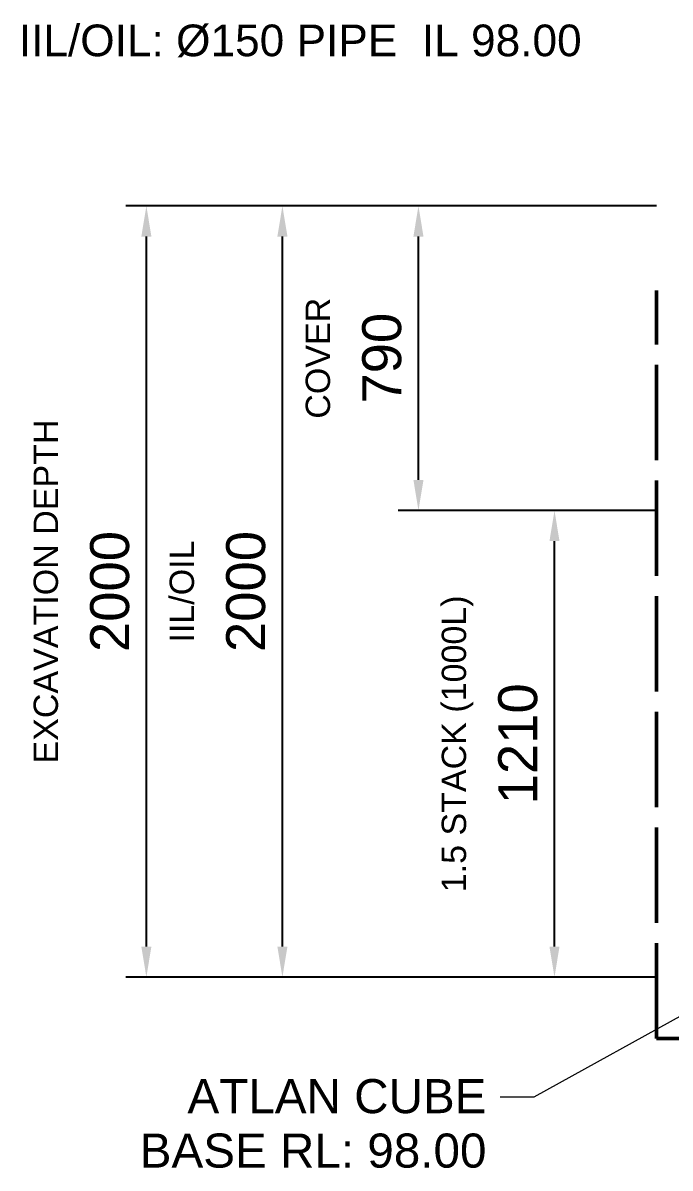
# Model space of a CAD drawing. Header units: millimetres. Extents: x -1812 to 15462, y -2698 to 2752.
# Drawn here: x -1802 to -123, y -495 to 2475 of the extents above; entities that cross this region are included whole.
import ezdxf
from ezdxf.enums import TextEntityAlignment as Align

# ---------------------------------------------------------------- set-up
doc = ezdxf.new("R2010")
doc.units = ezdxf.units.MM
doc.linetypes.add('DASH_247_53', pattern=[299.861111, 246.944444, -52.916667])
for name, color, linetype in [('ANNOTATIONS', 7, 'Continuous'), ('DIMENSIONS', 7, 'Continuous'), ('GEOFAB', 5, 'Continuous'), ('LEADERS', 7, 'Continuous')]:
    doc.layers.add(name, color=color, linetype=linetype)
doc.styles.add('ARIAL', font='arial.ttf')
doc.dimstyles.get("Standard").update_dxf_attribs({"dimtxt": 2.5, "dimasz": 2.5, "dimexe": 1.25, "dimexo": 0.625, "dimtad": 1, "dimcen": 2.5, "dimazin": 3, "dimtfac": 1, "dimtmove": 0, "dimatfit": 3})

msp = doc.modelspace()

# ---------------------------------------------------------------- linework, layer by layer
at = {"layer": 'GEOFAB', "color": 5, "linetype": 'DASH_247_53', "lineweight": 50}
for q in [(-158.7, 1780.6), (15108.8, -158.7)]:
    msp.add_line((-158.7, -158.7), q, dxfattribs=at)
at = {"layer": 'LEADERS', "lineweight": 18}
for p, q in [((-476.2, -310.4), (52.9, -17.6)), ((-564.4, -310.4), (-476.2, -310.4))]:
    msp.add_line(p, q, dxfattribs=at)

# ---------------------------------------------------------------- texts
at = {"layer": 'ANNOTATIONS', "style": 'ARIAL'}
for s, height, p in [('IIL/OIL: Ø150 PIPE  IL 98.00', 82.091, (-352.8, 2388.1)), ('ATLAN CUBE', 88.41, (-599.7, -352.8)), ('BASE RL: 98.00', 88.406, (-599.7, -493.9))]:
    msp.add_text(s, height=height, dxfattribs=at).set_placement(p, align=Align.RIGHT)
at = {"layer": 'DIMENSIONS', "style": 'ARIAL'}
for s, height, p in [('COVER', 63.15, (-1005.4, 1605)), ('EXCAVATION DEPTH', 63.147, (-1711, 1000)), ('IIL/OIL', 63.15, (-1358.2, 1000)), ('1.5 STACK (1000L)', 63.147, (-652.6, 605))]:
    msp.add_text(s, height=height, rotation=90, dxfattribs=at).set_placement(p, align=Align.CENTER)

# ---------------------------------------------------------------- dimensions: what is measured, and where the dimension line sits
at = {"layer": 'DIMENSIONS'}
for base, p1, p2 in [((-1481.7, 0), (-158.7, 0), (-158.7, 2000)), ((-1128.9, 0), (-158.7, 0), (-158.7, 2000)), ((-776.1, 1210), (-158.7, 1210), (-158.7, 2000)), ((-423.3, 0), (-158.7, 0), (-158.7, 1210))]:
    msp.add_linear_dim(base=base, p1=p1, p2=p2, angle=90, dimstyle='Standard', override={"dimtxt": 101.035556, "dimasz": 79.375, "dimexe": 52.916667, "dimexo": 0, "dimgap": 44.097222, "dimtad": 1, "dimtih": 0, "dimtoh": 0, "dimdec": 0, "dimtxsty": 'ARIAL', "dimclrd": 7, "dimclre": 7, "dimclrt": 7}, dxfattribs=at).render()

doc.saveas('drawing.dxf')
